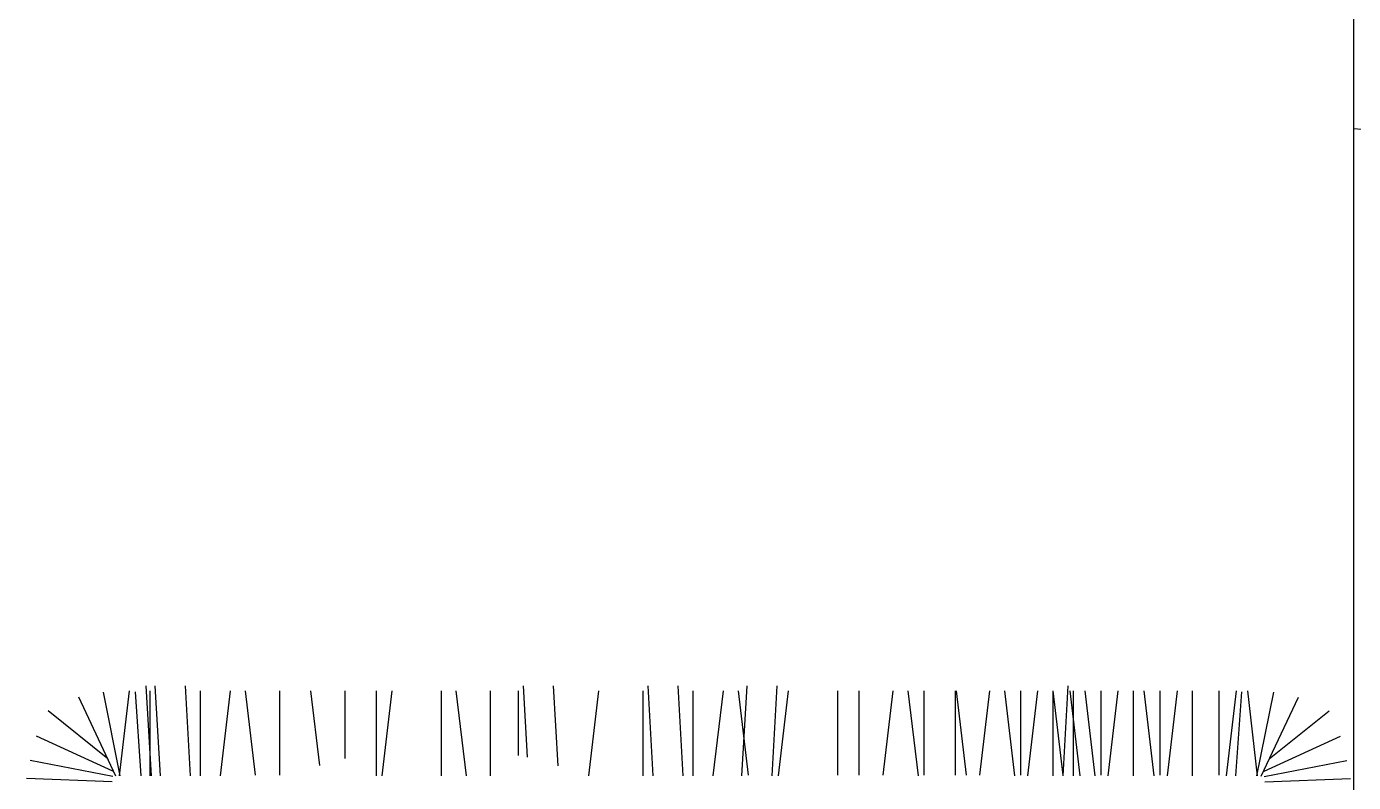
# Model space of a CAD drawing. Extents: x 557 to 4039, y 862 to 4522.
# Drawn here: x 2339 to 3049, y 3025 to 3429 of the extents above; entities that cross this region are included whole.
import ezdxf

# ---------------------------------------------------------------- set-up
doc = ezdxf.new("R2010")
doc.units = 0
doc.header["$MEASUREMENT"] = 0
doc.layers.get('0').update_dxf_attribs({"linetype": 'CONTINUOUS'})
for name, color, linetype in [('3', 3, 'CONTINUOUS'), ('4', 4, 'CONTINUOUS'), ('BH', 3, 'CONTINUOUS')]:
    doc.layers.add(name, color=color, linetype=linetype)

# ---------------------------------------------------------------- blocks, each defined once
blk = doc.blocks.new('15')
at = {"layer": '3'}
for p, q in [((253.7, -241.2, 1920), (250.3, -151.8, 1920)), ((242.5, -242.1, 1920), (205.9, -162.1, 1920)), ((248, -242.1, 1920), (231.5, -155.7, 1920)), ((229.7, -236.7, 1920), (179.6, -174.2, 1920)), ((247.7, -245.1, 1920), (165.1, -206.3, 1920)), ((247.4, -249.5, 1920), (160.2, -232, 1920)), ((247.4, -248.8, 1920), (158.6, -259.2, 1920)), ((247.4, -281.4, 1920), (158.6, -270.9, 1920)), ((247.4, -271.6, 1920), (159.7, -265.5, 1920)), ((246.7, -288.9, 1920), (158.7, -288.9, 1920)), ((247.4, -316.7, 1920), (158.6, -316.7, 1920)), ((247.4, -343.1, 1920), (158.6, -332.7, 1920)), ((247.4, -356.8, 1920), (158.6, -367.3, 1920)), ((246.7, -350.7, 1920), (158.7, -350.7, 1920)), ((247.4, -378.4, 1920), (158.6, -378.4, 1920)), ((247.4, -404.8, 1920), (158.6, -394.4, 1920)), ((246.7, -412.4, 1920), (158.7, -412.4, 1920)), ((247.4, -418.6, 1920), (158.6, -429, 1920)), ((247.4, -434.3, 1920), (158.6, -444.8, 1920)), ((247.4, -441.3, 1920), (158.6, -441.3, 1920)), ((247.4, -451.8, 1920), (153.3, -446.6, 1920)), ((246.7, -452.1, 1920), (158.6, -462.5, 1920)), ((247.4, -462.3, 1920), (158.6, -462.3, 1920)), ((247.4, -488.7, 1920), (158.6, -478.3, 1920)), ((246.7, -496.3, 1920), (158.7, -496.3, 1920)), ((247.4, -502.4, 1920), (158.6, -512.9, 1920)), ((246.7, -539.1, 1920), (158.6, -528.6, 1920)), ((246.7, -552.9, 1920), (158.6, -563.3, 1920)), ((246.7, -564.4, 1920), (158.7, -564.4, 1920)), ((247.4, -603.2, 1920), (158.6, -613.7, 1920)), ((246.7, -597.1, 1920), (158.7, -597.1, 1920)), ((246.7, -639.9, 1920), (158.6, -629.4, 1920)), ((246.7, -665.2, 1920), (158.7, -665.2, 1920)), ((246.7, -687.4, 1920), (158.7, -687.4, 1920)), ((247.4, -749.3, 1920), (158.6, -738.8, 1920)), ((247.4, -756.1, 1920), (153.3, -750.8, 1920)), ((247.4, -787.5, 1920), (153.3, -782.2, 1920)), ((246.7, -780.7, 1920), (158.6, -791.2, 1920)), ((247.4, -817.4, 1920), (158.6, -806.9, 1920)), ((247.4, -838.4, 1920), (158.6, -838.4, 1920)), ((247.4, -848.8, 1920), (153.3, -854.1, 1920)), ((247.4, -880.3, 1920), (153.3, -885.5, 1920)), ((247.4, -890.8, 1920), (158.6, -890.8, 1920)), ((247.4, -947.6, 1920), (158.6, -937.1, 1920)), ((237, -979.6, 1920), (153.3, -984.3, 1920)), ((228.1, -1011.5, 1920), (153.3, -1015.7, 1920)), ((226.3, -1020.9, 1920), (158.6, -1020.9, 1920)), ((247.4, -1050.1, 1920), (158.7, -1050.1, 1920)), ((247.4, -1075.3, 1920), (158.6, -1085.9, 1920)), ((247.4, -1101.3, 1920), (158.7, -1101.3, 1920)), ((247.4, -1163.3, 1920), (158.6, -1152.8, 1920)), ((247.4, -1169.4, 1920), (158.7, -1169.4, 1920)), ((229.5, -1202.1, 1920), (158.7, -1202.1, 1920)), ((236.5, -1228.6, 1920), (158.6, -1237.9, 1920)), ((246.7, -1270.2, 1920), (158.7, -1270.2, 1920)), ((246.7, -1295.5, 1920), (158.6, -1306, 1920)), ((247.4, -1332.2, 1920), (158.6, -1321.7, 1920)), ((247.4, -1353.1, 1920), (158.6, -1353.1, 1920)), ((247.4, -1363.6, 1920), (153.3, -1368.8, 1920)), ((247.4, -1395, 1920), (153.3, -1400.3, 1920)), ((247.4, -1404.4, 1920), (153.3, -1409.7, 1920)), ((247.4, -1405.5, 1920), (158.6, -1405.5, 1920)), ((247.4, -1405.5, 1920), (158.6, -1405.5, 1920)), ((247.4, -1437.8, 1920), (158.6, -1427.3, 1920)), ((247.4, -1414.9, 1920), (159.7, -1421, 1920)), ((247.4, -1437.1, 1920), (160.2, -1454.5, 1920)), ((247.7, -1441.4, 1920), (165.1, -1480.3, 1920)), ((229.7, -1449.9, 1920), (179.6, -1512.3, 1920)), ((242.5, -1444.5, 1920), (205.9, -1524.5, 1920)), ((248, -1444.5, 1920), (231.5, -1530.9, 1920)), ((253.7, -1445.4, 1920), (250.3, -1534.8, 1920))]:
    blk.add_line(p, q, dxfattribs=at)
blk = doc.blocks.new('FH03E006')
at = {"layer": 'BH'}
blk.add_blockref('15', (-67.6, 1591.2, -1920), dxfattribs=at)

msp = doc.modelspace()

# ---------------------------------------------------------------- linework, layer by layer
at = {"layer": '4', "color": 4}
msp.add_lwpolyline([(3048.98, 3999.27), (3048.98, 3684.27), (3048.98, 1949.27)], dxfattribs=at)
msp.add_lwpolyline([(3048.98, 3374.81, 0.078314), (3478.29, 3402.77, 0.174082), (3555.18, 3407.11, 0.074189), (3948.98, 3428.81)], format="xyb", dxfattribs=at)

# ---------------------------------------------------------------- block references
at = {"xscale": 0.5120000000000001, "yscale": 0.5120000000000001, "zscale": 0.5120000000000001, "rotation": 270}
msp.add_blockref('FH03E006', (2310.44, 3120.62), dxfattribs=at)

doc.saveas('drawing.dxf')
